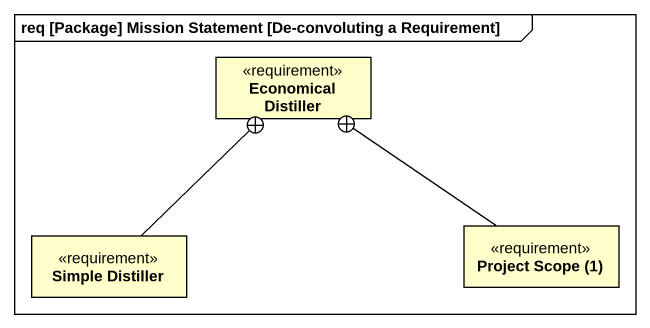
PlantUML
@startuml
mainframe req [Package] Mission Statement [De-convoluting a Requirement]
hide circle
hide empty members
class "Economical Distiller" as Economical_Distiller <<requirement>>
class "Simple Distiller" as Simple_Distiller <<requirement>>
class "Project Scope (1)" as Project_Scope_1 <<requirement>>
Simple_Distiller -up-+ Economical_Distiller
Project_Scope_1 -up-+ Economical_Distiller
@enduml
